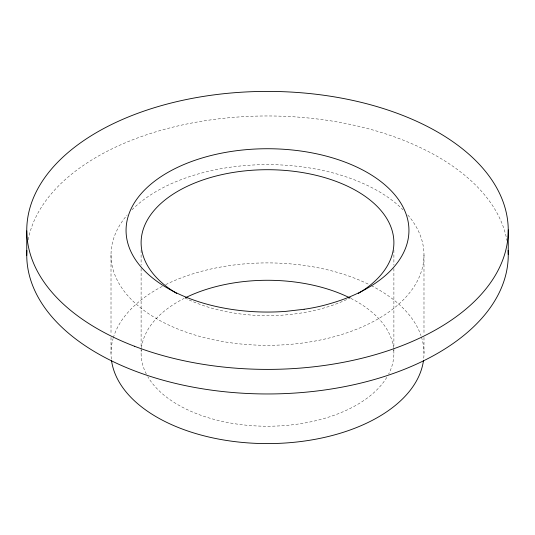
<?xml version="1.0" encoding="UTF-8"?>
<svg xmlns="http://www.w3.org/2000/svg" width="535" height="535" viewBox="0 0 535 535"><rect width="100%" height="100%" fill="white"/><g stroke="black" fill="none" stroke-linecap="round" stroke-linejoin="round"><path stroke-width="0.4" stroke-dasharray="2.67 2.01" d="M423.987 254.968L423.987 334.094M423.987 337.424L423.987 353.254M393.894 250.166L393.894 265.126M393.894 268.456L393.894 347.436M393.894 348.265L393.894 353.254M141.106 250.166L141.106 265.126M141.106 268.456L141.106 347.436M141.106 348.265L141.106 353.254M111.012 254.968L111.012 334.094M111.012 337.424L111.012 353.254M393.773 350.071A126.394 72.974 0 0 1 388.624 374.112M386.805 377.356A126.394 72.974 0 0 1 266.911 426.228A126.394 72.974 0 0 1 147.814 376.707M146.376 374.112A126.394 72.974 0 0 1 141.227 350.071M141.474 347.69A126.394 72.974 0 0 1 184.16 298.39M350.84 298.39A126.394 72.974 0 0 1 393.526 347.69M350.84 297.547A126.394 72.974 0 0 1 184.16 297.547M28.188 239.787A240.75 139 0 0 1 268.062 115.968A240.75 139 0 0 1 506.933 240.429M407.851 215.01A156.487 90.348 0 0 1 267.5 345.316A156.487 90.348 0 0 1 127.149 215.01M131.978 209.794A156.487 90.348 0 0 1 403.022 209.794M421.46 337.077A156.487 90.348 0 0 1 423.653 359.166M111.347 359.166A156.487 90.348 0 0 1 113.099 338.535M113.313 337.806A156.487 90.348 0 0 1 162.239 286.399M165.73 284.62A156.487 90.348 0 0 1 369.27 284.62M371.377 285.683A156.487 90.348 0 0 1 420.985 335.626"/><path stroke-width="0.8" d="M508.25 229.889L508.25 254.466M26.75 230.899L26.75 255.469M176.677 293.427A126.394 72.974 0 0 1 178.616 190.801A126.394 72.974 0 0 1 356.384 190.801A126.394 72.974 0 0 1 358.323 293.427M508.116 250.326A240.75 139 0 0 1 267.654 393.961A240.75 139 0 0 1 26.87 250.507M185.551 297.694A126.394 72.974 0 0 1 349.449 297.694M423.466 360.637A156.487 90.348 0 0 1 267.5 443.602A156.487 90.348 0 0 1 111.534 360.637M304.107 309.27L285.964 311.357A141.441 81.661 0 0 1 131.71 207.547A141.441 81.661 0 0 1 358.417 167.836A141.441 81.661 0 0 1 330.055 303.633A118.101 68.186 0 0 1 304.107 309.27M134.472 346.245A240.75 139 0 0 0 507.789 238.984A240.75 139 0 0 0 160.239 105.957A240.75 139 0 0 0 134.472 346.245"/></g></svg>
